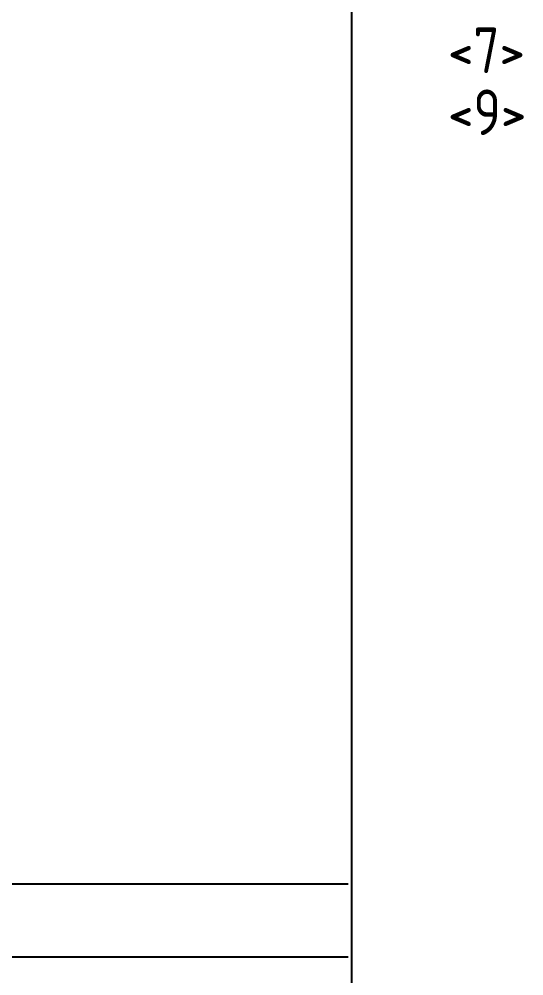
# Model space of a CAD drawing. Extents: x 0 to 594, y 0 to 420.
# Drawn here: x 384.7 to 412.3, y 51 to 103.4 of the extents above; entities that cross this region are included whole.
import ezdxf

# ---------------------------------------------------------------- set-up
doc = ezdxf.new("R2010")
doc.units = 0
doc.header["$MEASUREMENT"] = 0
doc.linetypes.add('BORDER_2012_SLN$0$8001.Solid', pattern=[0])
doc.layers.add('BORDER_2012_SLN$0$BG_Level_1', color=7, linetype='BORDER_2012_SLN$0$8001.Solid', lineweight=25)
doc.layers.add('BORDER_2012_SLN$0$Level_1', color=7, linetype='BORDER_2012_SLN$0$8001.Solid', lineweight=25)
doc.layers.add('GT_1', color=7, linetype='Continuous')
doc.styles.add('HTX1', font='')
doc.styles.get('HTX1').set_extended_font_data('GOST type A')

# ---------------------------------------------------------------- blocks, each defined once
blk = doc.blocks.new('BORDER_2012_SLN')
at = {"layer": 'BORDER_2012_SLN$0$BG_Level_1', "color": 7, "lineweight": -3}
for p, q in [((402.705, 56), (25.4, 56)), ((402.705, 52), (29.105, 52))]:
    blk.add_line(p, q, dxfattribs=at)
at = {"layer": 'BORDER_2012_SLN$0$Level_1', "color": 7, "lineweight": -3}
blk.add_line((402.905, 7.5), (402.905, 412.5), dxfattribs=at)

msp = doc.modelspace()

# ---------------------------------------------------------------- block references
at = {"linetype": 'Continuous'}
msp.add_blockref('BORDER_2012_SLN', (0, 0), dxfattribs=at)

# ---------------------------------------------------------------- texts
at = {"layer": 'GT_1', "style": 'HTX1', "width": 1.02}
for s, p in [('  <7>', (405.557, 100.476)), ('  <9>', (405.557, 97.075))]:
    msp.add_text(s, height=2.5, dxfattribs=at).set_placement(p)

doc.saveas('drawing.dxf')
